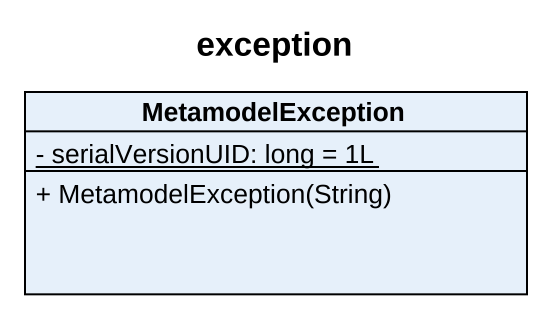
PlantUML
@startuml
title exception
hide circle
hide empty members
skinparam classAttributeIconSize 0
class MetamodelException {
  {static} - serialVersionUID: long = 1L
  + MetamodelException(String)
}
@enduml
